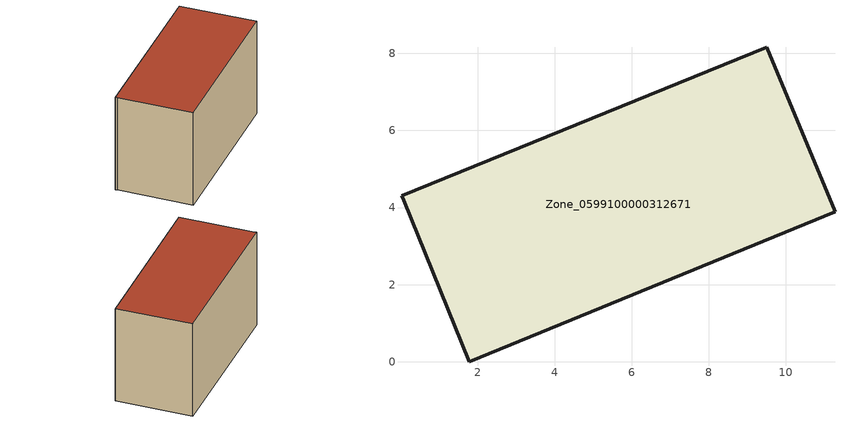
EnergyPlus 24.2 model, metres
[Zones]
Zone_0599100000312671
 floor ground (C_G): 0.03,4.31 9.5,8.16 11.28,3.89 1.78,0 0.08,4.19 z0
 wall outside (C_F): 11.28,3.89 9.5,8.16 0.03,4.31 0.08,4.19 1.78,0 11.28,3.89 z0:6.09
 roof outside (C_R): 9.5,8.16 0.03,4.31 0.08,4.19 1.78,0 11.28,3.89 z6.09
[BUILDING]
Pand.0599100000312671: North Axis=0; Terrain=City; Loads Convergence Tolerance Value=0.04; Temperature Convergence Tolerance Value=0.4; Solar Distribution=FullExterior; Maximum Number of Warmup Days=25; Minimum Number of Warmup Days=1
[Site:Location]
Rotterdam.The.Hague.AP_ZH_NLD Design_Conditions: Latitude=51.96; Longitude=4.45; Time Zone=1; Elevation=-4.5
[SITE:GROUNDTEMPERATURE:BUILDINGSURFACE]
18, 18, 18, 18, 18, 18, 18, 18, 18, 18, 18, 18
[MATERIAL] Thermal Absorptance=0.9; Solar Absorptance=0.7; Visible Absorptance=0.7
Name | Roughness | Thickness | Conductivity | Density | Specific Heat
G.TI.1946 | MediumSmooth | 0.15 | 1 | 540 | 1210
F.TI.1946 | Rough | 0.3 | 0.857143 | 1920 | 840
R.TI.1946 | MediumRough | 0.2 | 0.1 | 1500 | 1000
[CONSTRUCTION]
C_G: G.TI.1946
C_F: F.TI.1946
C_R: R.TI.1946
[ZONE]
Zone_0599100000312671: Type=1; Multiplier=1; Ceiling Height=Autocalculate; Volume=Autocalculate; Floor Area=autocalculate; Part of Total Floor Area=Yes
[ZONEINFILTRATION:DESIGNFLOWRATE]
Infil_Zone_0599100000312671: Zone or ZoneList or Space or SpaceList=Zone_0599100000312671; Schedule=AlwaysOn; Design Flow Rate Calculation Method=Flow/Area; Flow Rate per Floor Area=0.003; Constant Term Coefficient=1; Temperature Term Coefficient=0; Velocity Term Coefficient=0; Velocity Squared Term Coefficient=0
[HVACTEMPLATE:ZONE:IDEALLOADSAIRSYSTEM]
Zone_0599100000312671: Maximum Heating Supply Air Temperature=50; Minimum Cooling Supply Air Temperature=13; Maximum Heating Supply Air Humidity Ratio=0.0156; Minimum Cooling Supply Air Humidity Ratio=0.0077; Heating Limit=NoLimit; Cooling Limit=NoLimit; Dehumidification Control Type=ConstantSensibleHeatRatio; Cooling Sensible Heat Ratio=0.7; Dehumidification Setpoint=60; Humidification Control Type=None; Humidification Setpoint=30; Outdoor Air Method=None; Outdoor Air Flow Rate per Person=0.00944; Outdoor Air Flow Rate per Zone Floor Area=0; Outdoor Air Flow Rate per Zone=0; Demand Controlled Ventilation Type=None; Outdoor Air Economizer Type=NoEconomizer; Heat Recovery Type=None; Sensible Heat Recovery Effectiveness=0.7; Latent Heat Recovery Effectiveness=0.65
[ZONECONTROL:THERMOSTAT]
ThermostatControl_Zone_0599100000312671: Zone or ZoneList=Zone_0599100000312671; Control Type Schedule=DualSetpointControlType; Control 1=Thermostat_Zone_0599100000312671; Temperature Difference Between Cutout And Setpoint=0
[THERMOSTATSETPOINT:DUALSETPOINT]
Thermostat_Zone_0599100000312671: Heating Setpoint Temperature Schedule=HeatingSetpoint_Zone_0599100000312671; Cooling Setpoint Temperature Schedule=CoolingSetpoint_Zone_0599100000312671
[SCHEDULE:COMPACT]
HeatingSetpoint_Zone_0599100000312671: Through: 12/31, For: AllDays, Until: 24:00, 21
CoolingSetpoint_Zone_0599100000312671: Through: 12/31, For: AllDays, Until: 24:00, 24
DualSetpointControlType: Through: 12/31, For: AllDays, Until: 24:00, 4
AlwaysOn: Through: 12/31, For: AllDays, Until: 24:00, 1
